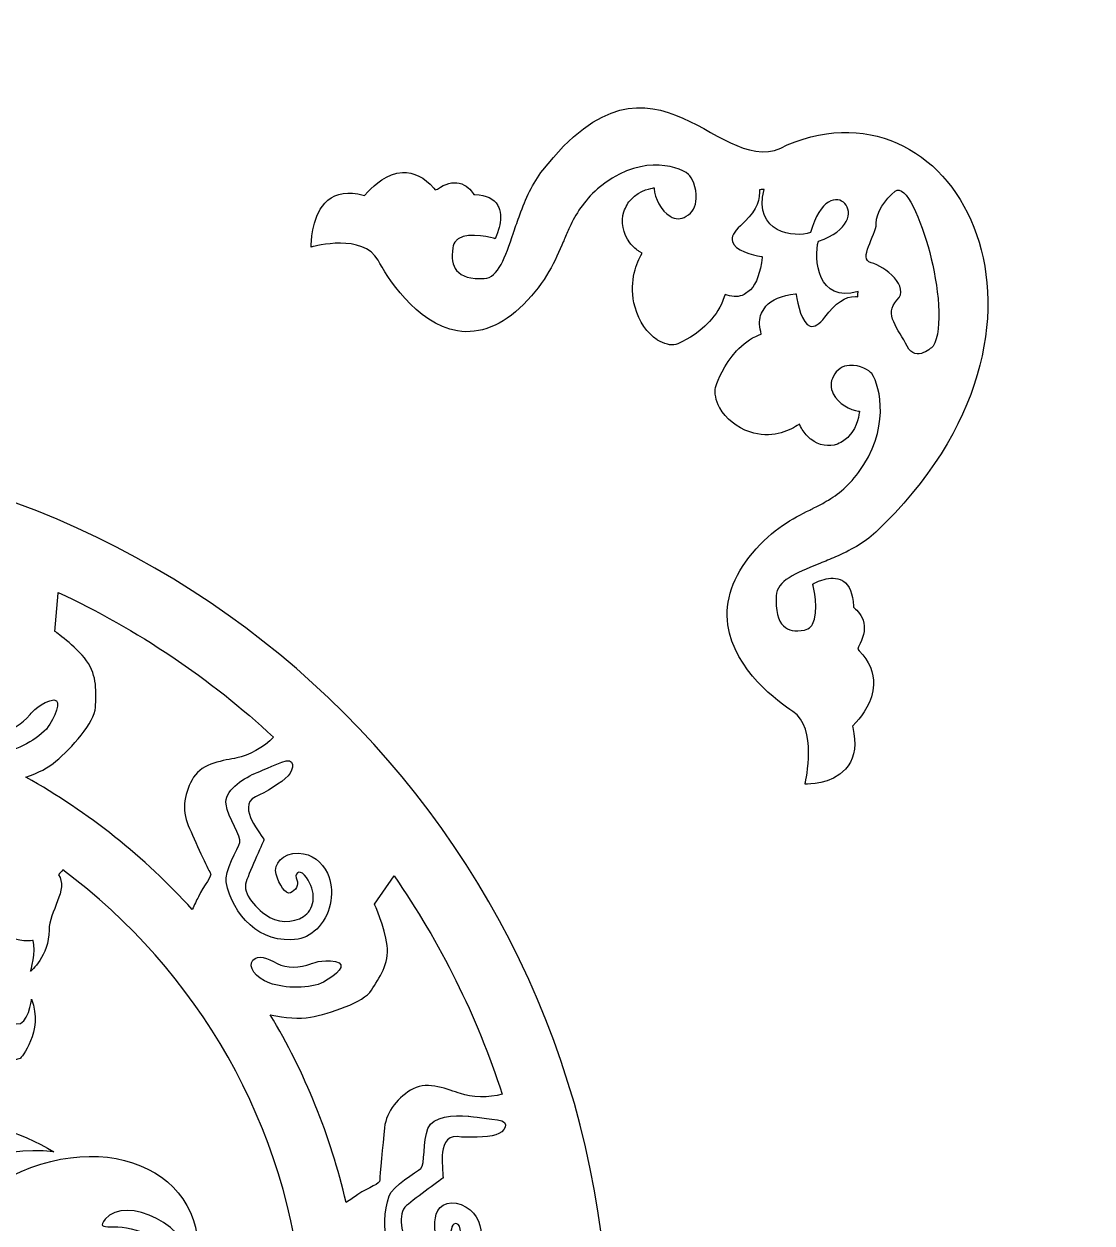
# Model space of a CAD drawing. Header units: centimetres. Extents: x -6.3 to 6.1, y -11.4 to 13.5.
# Drawn here: x 1.38 to 6.07, y 8.19 to 13.46 of the extents above; entities that cross this region are included whole.
import ezdxf

# ---------------------------------------------------------------- set-up
doc = ezdxf.new("R2010")
doc.units = ezdxf.units.CM
doc.header["$MEASUREMENT"] = 0
doc.layers.add('layer 1', color=7, linetype='Continuous')

msp = doc.modelspace()

# ---------------------------------------------------------------- linework, layer by layer
at = {"layer": 'layer 1', "color": 30}
for points, knots in [([(2.63835, 12.47884), (2.63997, 12.47931), (2.64269, 12.48003), (2.64269, 12.48003), (2.64269, 12.48003), (2.65182, 12.48253), (2.86702, 12.53951), (2.93172, 12.42065), (2.93172, 12.42065), (2.96736, 12.3554), (3.09775, 12.14016), (3.28147, 12.11024), (3.28147, 12.11024), (3.37941, 12.09441), (3.4768, 12.13351), (3.57081, 12.22678), (3.57081, 12.22678), (3.67146, 12.32656), (3.71079, 12.4197), (3.74553, 12.50194), (3.74553, 12.50194), (3.74691, 12.50521), (3.74831, 12.50845), (3.74969, 12.5117), (3.74969, 12.5117), (3.75732, 12.52973), (3.76498, 12.54755), (3.77323, 12.56517), (3.77323, 12.56517), (3.80054, 12.62343), (3.83447, 12.67952), (3.89663, 12.73427), (3.89663, 12.73427), (4.06804, 12.88478), (4.243, 12.84094), (4.29646, 12.79776), (4.29646, 12.79776), (4.30922, 12.78751), (4.33277, 12.74064), (4.32988, 12.69161), (4.32988, 12.69161), (4.328, 12.65716), (4.31284, 12.63035), (4.28602, 12.61392), (4.28602, 12.61392), (4.26281, 12.59979), (4.23817, 12.59979), (4.21466, 12.61386), (4.21466, 12.61386), (4.17533, 12.63751), (4.147, 12.69549), (4.14525, 12.73485), (4.14525, 12.73485), (4.14525, 12.73485), (4.14519, 12.73736), (4.14506, 12.73886), (4.14506, 12.73886), (4.14367, 12.73878), (4.14138, 12.7384), (4.14138, 12.7384), (4.14138, 12.7384), (4.13823, 12.73815), (4.08326, 12.73176), (4.04351, 12.68852), (4.04351, 12.68852), (4.0307, 12.67465), (4.01946, 12.65691), (4.01208, 12.6343), (4.01208, 12.6343), (3.99773, 12.59021), (4.00763, 12.53795), (4.03792, 12.49762), (4.03792, 12.49762), (4.03821, 12.49723), (4.03849, 12.49684), (4.03879, 12.49646), (4.03879, 12.49646), (4.04905, 12.48309), (4.0614, 12.47148), (4.07549, 12.46198), (4.07549, 12.46198), (4.07773, 12.46045), (4.08001, 12.45903), (4.08235, 12.45761), (4.08235, 12.45761), (4.08235, 12.45761), (4.09208, 12.4517), (4.09208, 12.4517), (4.09208, 12.4517), (4.09208, 12.4517), (4.08652, 12.44118), (4.08652, 12.44118), (4.08652, 12.44118), (4.06465, 12.39991), (4.03226, 12.31577), (4.06091, 12.21479), (4.06091, 12.21479), (4.07884, 12.15127), (4.1141, 12.09975), (4.15859, 12.07115), (4.15859, 12.07115), (4.15904, 12.07085), (4.15951, 12.07055), (4.15998, 12.07025), (4.15998, 12.07025), (4.16358, 12.06798), (4.16725, 12.06588), (4.17098, 12.06391), (4.17098, 12.06391), (4.19956, 12.0489), (4.2285, 12.04485), (4.24838, 12.0532), (4.24838, 12.0532), (4.26626, 12.06082), (4.3332, 12.09171), (4.3883, 12.15159), (4.3883, 12.15159), (4.41488, 12.1805), (4.43869, 12.21619), (4.45276, 12.25931), (4.45276, 12.25931), (4.45276, 12.25931), (4.45621, 12.26977), (4.45621, 12.26977), (4.45621, 12.26977), (4.45621, 12.26977), (4.466, 12.26675), (4.466, 12.26675), (4.466, 12.26675), (4.49331, 12.25854), (4.51826, 12.25958), (4.54007, 12.26991), (4.54007, 12.26991), (4.54007, 12.26991), (4.56876, 12.29145), (4.56876, 12.29145), (4.56876, 12.29145), (4.59451, 12.3194), (4.61141, 12.36691), (4.61903, 12.43251), (4.61903, 12.43251), (4.61903, 12.43251), (4.61933, 12.43501), (4.61951, 12.43635), (4.61951, 12.43635), (4.61812, 12.43653), (4.61595, 12.43678), (4.61595, 12.43678), (4.61595, 12.43678), (4.57643, 12.44269), (4.49874, 12.464), (4.48841, 12.50363), (4.48841, 12.50363), (4.48316, 12.52347), (4.49524, 12.54667), (4.52411, 12.57271), (4.52411, 12.57271), (4.58308, 12.62529), (4.60888, 12.67063), (4.60773, 12.71974), (4.60773, 12.71974), (4.60766, 12.72348), (4.60739, 12.72722), (4.60699, 12.73101), (4.60699, 12.73101), (4.60978, 12.73099), (4.6123, 12.73101), (4.61462, 12.7311), (4.61462, 12.7311), (4.61478, 12.73111), (4.61494, 12.7311), (4.61511, 12.73111), (4.61511, 12.73111), (4.61527, 12.73113), (4.61546, 12.73114), (4.61561, 12.73115), (4.61561, 12.73115), (4.61577, 12.73116), (4.6159, 12.73114), (4.61607, 12.73115), (4.61607, 12.73115), (4.61609, 12.73115), (4.61612, 12.73116), (4.61615, 12.73116), (4.61615, 12.73116), (4.61628, 12.73116), (4.6164, 12.73118), (4.61653, 12.73119), (4.61653, 12.73119), (4.61656, 12.73119), (4.61659, 12.73119), (4.61661, 12.73119), (4.61661, 12.73119), (4.61735, 12.73123), (4.61806, 12.73125), (4.61874, 12.7313), (4.61874, 12.7313), (4.61888, 12.73132), (4.61903, 12.73133), (4.61917, 12.73134), (4.61917, 12.73134), (4.62, 12.73141), (4.62078, 12.73146), (4.6215, 12.73152), (4.6215, 12.73152), (4.62162, 12.73153), (4.62174, 12.73156), (4.62185, 12.73156), (4.62185, 12.73156), (4.62188, 12.73156), (4.6219, 12.73156), (4.62192, 12.73156), (4.62192, 12.73156), (4.62202, 12.73157), (4.62212, 12.73158), (4.62222, 12.7316), (4.62222, 12.7316), (4.62225, 12.7316), (4.62229, 12.73158), (4.62231, 12.7316), (4.62231, 12.7316), (4.62261, 12.73162), (4.62289, 12.73163), (4.62316, 12.73167), (4.62316, 12.73167), (4.62326, 12.73167), (4.62336, 12.7317), (4.62345, 12.73171), (4.62345, 12.73171), (4.62347, 12.73171), (4.62347, 12.73171), (4.62348, 12.73171), (4.62348, 12.73171), (4.62378, 12.73175), (4.62407, 12.73176), (4.62434, 12.7318), (4.62434, 12.7318), (4.62444, 12.73181), (4.62454, 12.73184), (4.62462, 12.73184), (4.62462, 12.73184), (4.62463, 12.73184), (4.62465, 12.73184), (4.62466, 12.73184), (4.62466, 12.73184), (4.62552, 12.73194), (4.62621, 12.73203), (4.62674, 12.7321), (4.62674, 12.7321), (4.62674, 12.7321), (4.62675, 12.7321), (4.62675, 12.7321), (4.62675, 12.7321), (4.62728, 12.73218), (4.62763, 12.73224), (4.62779, 12.73227), (4.62779, 12.73227), (4.6278, 12.73227), (4.6278, 12.73227), (4.62782, 12.73227), (4.62782, 12.73227), (4.62787, 12.73228), (4.62791, 12.7323), (4.62791, 12.7323), (4.62791, 12.7323), (4.57849, 12.53997), (4.76216, 12.51795), (4.83205, 12.54273), (4.83205, 12.54273), (4.9128, 12.84317), (5.14209, 12.59448), (4.86668, 12.50521), (4.86668, 12.50521), (4.8439, 12.42902), (4.86414, 12.22922), (5.04091, 12.28298), (5.04091, 12.28298), (5.04091, 12.28298), (5.0409, 12.28294), (5.04089, 12.28288), (5.04089, 12.28288), (5.04089, 12.28287), (5.04089, 12.28287), (5.04089, 12.28285), (5.04089, 12.28285), (5.04087, 12.28268), (5.0408, 12.28228), (5.04074, 12.28172), (5.04074, 12.28172), (5.04074, 12.28172), (5.04074, 12.28171), (5.04074, 12.28171), (5.04074, 12.28171), (5.04067, 12.28114), (5.04059, 12.28039), (5.04049, 12.27945), (5.04049, 12.27945), (5.04049, 12.27945), (5.04049, 12.27943), (5.04049, 12.27943), (5.04049, 12.27943), (5.04048, 12.27934), (5.04046, 12.27923), (5.04046, 12.27913), (5.04046, 12.27913), (5.04042, 12.27884), (5.04041, 12.27852), (5.04038, 12.27819), (5.04038, 12.27819), (5.04038, 12.27817), (5.04038, 12.27815), (5.04038, 12.27814), (5.04038, 12.27814), (5.04036, 12.27805), (5.04035, 12.27793), (5.04034, 12.27784), (5.04034, 12.27784), (5.04032, 12.27753), (5.04029, 12.27723), (5.04027, 12.27689), (5.04027, 12.27689), (5.04027, 12.27686), (5.04028, 12.27684), (5.04027, 12.27681), (5.04027, 12.27681), (5.04027, 12.2767), (5.04025, 12.27658), (5.04024, 12.27647), (5.04024, 12.27647), (5.04024, 12.27646), (5.04024, 12.27643), (5.04024, 12.27642), (5.04024, 12.27642), (5.04022, 12.27629), (5.0402, 12.27616), (5.0402, 12.27604), (5.0402, 12.27604), (5.04008, 12.2745), (5.03999, 12.27269), (5.0399, 12.27069), (5.0399, 12.27069), (5.0399, 12.27068), (5.0399, 12.27068), (5.0399, 12.27067), (5.0399, 12.27067), (5.03988, 12.2705), (5.03988, 12.27034), (5.03987, 12.27019), (5.03987, 12.27019), (5.03987, 12.27017), (5.03986, 12.27017), (5.03986, 12.27016), (5.03986, 12.27016), (5.03985, 12.27), (5.03987, 12.26983), (5.03986, 12.26966), (5.03986, 12.26966), (5.03986, 12.26961), (5.03985, 12.26955), (5.03985, 12.2695), (5.03985, 12.2695), (5.03976, 12.26678), (5.03969, 12.26371), (5.03973, 12.26033), (5.03973, 12.26033), (5.03621, 12.26077), (5.03273, 12.26107), (5.02926, 12.26116), (5.02926, 12.26116), (4.98419, 12.26234), (4.94244, 12.23427), (4.89405, 12.17019), (4.89405, 12.17019), (4.87023, 12.13877), (4.84885, 12.12558), (4.83061, 12.13128), (4.83061, 12.13128), (4.79424, 12.14259), (4.77454, 12.22704), (4.76922, 12.2701), (4.76922, 12.2701), (4.76922, 12.2701), (4.76898, 12.27253), (4.7688, 12.27391), (4.7688, 12.27391), (4.76747, 12.27377), (4.76523, 12.27338), (4.76523, 12.27338), (4.76523, 12.27338), (4.70488, 12.2651), (4.6612, 12.24677), (4.63559, 12.21876), (4.63559, 12.21876), (4.63559, 12.21876), (4.61576, 12.18754), (4.61576, 12.18754), (4.61576, 12.18754), (4.60628, 12.16388), (4.60537, 12.13674), (4.61293, 12.10709), (4.61293, 12.10709), (4.61293, 12.10709), (4.61559, 12.09625), (4.61559, 12.09625), (4.61559, 12.09625), (4.61559, 12.09625), (4.6061, 12.09254), (4.6061, 12.09254), (4.6061, 12.09254), (4.5664, 12.07719), (4.53367, 12.05129), (4.50708, 12.02237), (4.50708, 12.02237), (4.45198, 11.96249), (4.42358, 11.88962), (4.41664, 11.87021), (4.41664, 11.87021), (4.40891, 11.84865), (4.41259, 11.81711), (4.42642, 11.78601), (4.42642, 11.78601), (4.42826, 11.7819), (4.43021, 11.77786), (4.43234, 11.77389), (4.43234, 11.77389), (4.43234, 11.77389), (4.43023, 11.7726), (4.43023, 11.7726), (4.43023, 11.7726), (4.4303, 11.77259), (4.43036, 11.7726), (4.43041, 11.7726), (4.43041, 11.7726), (4.43047, 11.7726), (4.43053, 11.77259), (4.43058, 11.7726), (4.43058, 11.7726), (4.43064, 11.7726), (4.4307, 11.7726), (4.43076, 11.7726), (4.43076, 11.7726), (4.43082, 11.7726), (4.43088, 11.77259), (4.43093, 11.77259), (4.43093, 11.77259), (4.43099, 11.77259), (4.43105, 11.77259), (4.43111, 11.77259), (4.43111, 11.77259), (4.43117, 11.77259), (4.43123, 11.77259), (4.43129, 11.77259), (4.43129, 11.77259), (4.43139, 11.77259), (4.4315, 11.77256), (4.4316, 11.77256), (4.4316, 11.77256), (4.43161, 11.77256), (4.43162, 11.77256), (4.43164, 11.77256), (4.43164, 11.77256), (4.43169, 11.77256), (4.43175, 11.77256), (4.43181, 11.77256), (4.43181, 11.77256), (4.43187, 11.77256), (4.43193, 11.77256), (4.43199, 11.77256), (4.43199, 11.77256), (4.43205, 11.77256), (4.4321, 11.77256), (4.43216, 11.77256), (4.43216, 11.77256), (4.43222, 11.77256), (4.43228, 11.77256), (4.43234, 11.77256), (4.43234, 11.77256), (4.43257, 11.77255), (4.43284, 11.77254), (4.43307, 11.77254), (4.43307, 11.77254), (4.45936, 11.72414), (4.50667, 11.68577), (4.56514, 11.66626), (4.56514, 11.66626), (4.65787, 11.6351), (4.73533, 11.67032), (4.77327, 11.69406), (4.77327, 11.69406), (4.77327, 11.69406), (4.78288, 11.70024), (4.78288, 11.70024), (4.78288, 11.70024), (4.78288, 11.70024), (4.78831, 11.68952), (4.78831, 11.68952), (4.78831, 11.68952), (4.79279, 11.68069), (4.79789, 11.67245), (4.80355, 11.66483), (4.80355, 11.66483), (4.80973, 11.65649), (4.81658, 11.64888), (4.82402, 11.64213), (4.82402, 11.64213), (4.82707, 11.63937), (4.83018, 11.6368), (4.83337, 11.63435), (4.83337, 11.63435), (4.86913, 11.60687), (4.91316, 11.59867), (4.95077, 11.61314), (4.95077, 11.61314), (4.97143, 11.62117), (4.98781, 11.63346), (5.00056, 11.64733), (5.00056, 11.64733), (5.04032, 11.69058), (5.04623, 11.75045), (5.04641, 11.75374), (5.04641, 11.75374), (5.04641, 11.75374), (5.04677, 11.75637), (5.04684, 11.75781), (5.04684, 11.75781), (5.04551, 11.75787), (5.04309, 11.75801), (5.04309, 11.75801), (5.04309, 11.75801), (5.00702, 11.75998), (4.95367, 11.79077), (4.93193, 11.83354), (4.93193, 11.83354), (4.91894, 11.85917), (4.919, 11.88598), (4.93204, 11.91109), (4.93204, 11.91109), (4.94709, 11.94028), (4.9718, 11.95677), (5.00345, 11.95887), (5.00345, 11.95887), (5.04852, 11.96196), (5.09161, 11.93653), (5.10103, 11.92246), (5.10103, 11.92246), (5.1406, 11.86429), (5.18102, 11.67394), (5.04255, 11.48761), (5.04255, 11.48761), (4.99367, 11.42175), (4.9435, 11.38503), (4.89145, 11.35572), (4.89145, 11.35572), (4.87579, 11.3469), (4.85998, 11.3387), (4.84394, 11.33064), (4.84394, 11.33064), (4.83898, 11.32815), (4.83402, 11.32563), (4.82903, 11.32314), (4.82903, 11.32314), (4.75352, 11.28536), (4.66779, 11.24257), (4.5762, 11.13301), (4.5762, 11.13301), (4.49047, 11.03074), (4.45446, 10.92485), (4.46908, 10.81837), (4.46908, 10.81837), (4.49651, 10.61849), (4.69437, 10.47659), (4.75436, 10.4378), (4.75436, 10.4378), (4.86353, 10.36735), (4.81116, 10.13329), (4.80898, 10.12337), (4.80898, 10.12337), (4.80898, 10.12337), (4.80819, 10.12041), (4.80777, 10.11856), (4.80777, 10.11856), (4.80946, 10.11856), (4.8123, 10.1185), (4.8123, 10.1185), (4.8123, 10.1185), (4.81683, 10.11844), (4.92383, 10.11673), (4.98528, 10.18357), (4.98528, 10.18357), (4.98528, 10.18357), (4.99718, 10.19816), (4.99718, 10.19816), (4.99718, 10.19816), (5.02666, 10.23978), (5.03348, 10.29649), (5.01717, 10.36689), (5.01717, 10.36689), (5.01717, 10.36689), (5.0156, 10.37366), (5.0156, 10.37366), (5.0156, 10.37366), (5.0156, 10.37366), (5.03264, 10.39114), (5.03264, 10.39114), (5.03264, 10.39114), (5.05976, 10.42065), (5.1058, 10.48112), (5.10883, 10.55474), (5.10883, 10.55474), (5.11112, 10.60837), (5.08991, 10.65884), (5.04587, 10.70486), (5.04587, 10.70486), (5.04587, 10.70486), (5.03946, 10.7115), (5.03946, 10.7115), (5.03946, 10.7115), (5.03946, 10.7115), (5.04225, 10.72175), (5.04225, 10.72175), (5.04225, 10.72175), (5.06399, 10.75981), (5.07191, 10.79477), (5.06586, 10.82567), (5.06586, 10.82567), (5.05905, 10.86122), (5.03717, 10.88252), (5.02472, 10.89205), (5.02472, 10.89205), (5.02472, 10.89205), (5.02031, 10.89547), (5.02031, 10.89547), (5.02031, 10.89547), (5.02031, 10.89547), (5.02007, 10.90124), (5.02007, 10.90124), (5.02007, 10.90124), (5.01796, 10.95606), (5.00321, 10.99266), (4.97633, 11.0103), (4.97633, 11.0103), (4.97171, 11.0133), (4.96688, 11.01574), (4.96194, 11.01762), (4.96194, 11.01762), (4.93542, 11.02771), (4.90525, 11.02272), (4.88205, 11.01541), (4.88205, 11.01541), (4.86081, 11.00872), (4.84545, 11.00005), (4.84402, 10.99919), (4.84402, 10.99919), (4.84402, 10.99919), (4.84244, 10.99839), (4.84148, 10.99787), (4.84148, 10.99787), (4.84172, 10.99674), (4.84227, 10.99484), (4.84227, 10.99484), (4.84227, 10.99484), (4.84263, 10.9936), (4.87229, 10.87528), (4.8407, 10.82106), (4.8407, 10.82106), (4.8384, 10.81725), (4.83592, 10.81376), (4.83308, 10.81075), (4.83308, 10.81075), (4.82571, 10.80266), (4.81641, 10.7976), (4.80529, 10.7955), (4.80529, 10.7955), (4.76397, 10.7878), (4.73388, 10.79373), (4.71322, 10.81364), (4.71322, 10.81364), (4.68875, 10.83723), (4.67782, 10.88167), (4.68065, 10.94589), (4.68065, 10.94589), (4.68368, 11.01233), (4.76765, 11.04611), (4.86481, 11.08509), (4.86481, 11.08509), (4.8676, 11.0862), (4.8704, 11.08736), (4.87321, 11.08851), (4.87321, 11.08851), (4.89544, 11.09745), (4.9183, 11.10676), (4.94126, 11.11685), (4.94126, 11.11685), (5.00355, 11.14422), (5.06645, 11.17743), (5.1185, 11.22549), (5.1185, 11.22549), (6.06843, 12.12759), (5.47977, 13.24558), (4.72899, 12.92744), (4.72899, 12.92744), (4.43554, 12.74775), (4.15739, 13.45918), (3.65575, 12.81675), (3.65575, 12.81675), (3.61086, 12.75934), (3.58011, 12.68969), (3.55477, 12.62093), (3.55477, 12.62093), (3.54538, 12.59544), (3.53672, 12.57005), (3.52837, 12.54546), (3.52837, 12.54546), (3.52784, 12.54391), (3.52729, 12.54239), (3.52677, 12.54084), (3.52677, 12.54084), (3.49082, 12.43508), (3.45988, 12.34378), (3.39868, 12.34048), (3.39868, 12.34048), (3.33972, 12.33747), (3.29887, 12.34936), (3.27712, 12.37598), (3.27712, 12.37598), (3.25887, 12.39839), (3.25344, 12.4312), (3.26045, 12.47608), (3.26045, 12.47608), (3.26244, 12.48818), (3.26715, 12.49824), (3.27453, 12.50639), (3.27453, 12.50639), (3.27737, 12.50941), (3.28045, 12.51204), (3.28407, 12.51461), (3.28407, 12.51461), (3.33385, 12.54891), (3.44266, 12.51664), (3.44375, 12.51631), (3.44375, 12.51631), (3.44375, 12.51631), (3.44544, 12.51579), (3.44647, 12.51544), (3.44647, 12.51544), (3.44695, 12.51652), (3.44779, 12.51822), (3.44779, 12.51822), (3.44779, 12.51822), (3.44849, 12.51968), (3.45561, 12.53462), (3.46158, 12.55567), (3.46158, 12.55567), (3.46863, 12.58057), (3.47406, 12.61403), (3.46545, 12.64372), (3.46545, 12.64372), (3.46361, 12.65004), (3.46112, 12.65624), (3.4579, 12.6621), (3.4579, 12.6621), (3.44176, 12.69135), (3.40804, 12.70744), (3.35772, 12.70974), (3.35772, 12.70974), (3.35772, 12.70974), (3.3524, 12.71001), (3.3524, 12.71001), (3.3524, 12.71001), (3.3524, 12.71001), (3.34926, 12.71481), (3.34926, 12.71481), (3.34926, 12.71481), (3.34044, 12.72829), (3.32093, 12.7521), (3.28818, 12.75963), (3.28818, 12.75963), (3.25979, 12.76614), (3.22765, 12.75747), (3.19278, 12.73381), (3.19278, 12.73381), (3.19278, 12.73381), (3.18336, 12.73085), (3.18336, 12.73085), (3.18336, 12.73085), (3.18336, 12.73085), (3.17726, 12.73788), (3.17726, 12.73788), (3.17726, 12.73788), (3.13497, 12.78573), (3.08857, 12.80874), (3.03927, 12.80623), (3.03927, 12.80623), (2.9716, 12.80295), (2.91596, 12.75293), (2.88883, 12.72342), (2.88883, 12.72342), (2.88883, 12.72342), (2.87282, 12.70495), (2.87282, 12.70495), (2.87282, 12.70495), (2.87282, 12.70495), (2.86654, 12.70667), (2.86654, 12.70667), (2.86654, 12.70667), (2.80183, 12.72435), (2.74963, 12.71692), (2.71151, 12.68479), (2.71151, 12.68479), (2.71151, 12.68479), (2.69798, 12.67192), (2.69798, 12.67192), (2.69798, 12.67192), (2.6366, 12.60504), (2.6381, 12.48857), (2.63828, 12.48365), (2.63828, 12.48365), (2.63828, 12.48365), (2.63828, 12.48062), (2.63835, 12.47884)], [0, 0, 0, 0, 0.0048544, 0.0048544, 0.0048544, 0.0048544, 0.0097087, 0.0097087, 0.0097087, 0.0097087, 0.0145631, 0.0145631, 0.0145631, 0.0145631, 0.0194175, 0.0194175, 0.0194175, 0.0194175, 0.0242718, 0.0242718, 0.0242718, 0.0242718, 0.0291262, 0.0291262, 0.0291262, 0.0291262, 0.0339806, 0.0339806, 0.0339806, 0.0339806, 0.038835, 0.038835, 0.038835, 0.038835, 0.0436893, 0.0436893, 0.0436893, 0.0436893, 0.0485437, 0.0485437, 0.0485437, 0.0485437, 0.0533981, 0.0533981, 0.0533981, 0.0533981, 0.0582524, 0.0582524, 0.0582524, 0.0582524, 0.0631068, 0.0631068, 0.0631068, 0.0631068, 0.0679612, 0.0679612, 0.0679612, 0.0679612, 0.0728155, 0.0728155, 0.0728155, 0.0728155, 0.0776699, 0.0776699, 0.0776699, 0.0776699, 0.0825243, 0.0825243, 0.0825243, 0.0825243, 0.0873786, 0.0873786, 0.0873786, 0.0873786, 0.092233, 0.092233, 0.092233, 0.092233, 0.0970874, 0.0970874, 0.0970874, 0.0970874, 0.1019417, 0.1019417, 0.1019417, 0.1019417, 0.1067961, 0.1067961, 0.1067961, 0.1067961, 0.1116505, 0.1116505, 0.1116505, 0.1116505, 0.1165049, 0.1165049, 0.1165049, 0.1165049, 0.1213592, 0.1213592, 0.1213592, 0.1213592, 0.1262136, 0.1262136, 0.1262136, 0.1262136, 0.131068, 0.131068, 0.131068, 0.131068, 0.1359223, 0.1359223, 0.1359223, 0.1359223, 0.1407767, 0.1407767, 0.1407767, 0.1407767, 0.1456311, 0.1456311, 0.1456311, 0.1456311, 0.1504854, 0.1504854, 0.1504854, 0.1504854, 0.1553398, 0.1553398, 0.1553398, 0.1553398, 0.1601942, 0.1601942, 0.1601942, 0.1601942, 0.1650485, 0.1650485, 0.1650485, 0.1650485, 0.1699029, 0.1699029, 0.1699029, 0.1699029, 0.1747573, 0.1747573, 0.1747573, 0.1747573, 0.1796117, 0.1796117, 0.1796117, 0.1796117, 0.184466, 0.184466, 0.184466, 0.184466, 0.1893204, 0.1893204, 0.1893204, 0.1893204, 0.1941748, 0.1941748, 0.1941748, 0.1941748, 0.1990291, 0.1990291, 0.1990291, 0.1990291, 0.2038835, 0.2038835, 0.2038835, 0.2038835, 0.2087379, 0.2087379, 0.2087379, 0.2087379, 0.2135922, 0.2135922, 0.2135922, 0.2135922, 0.2184466, 0.2184466, 0.2184466, 0.2184466, 0.223301, 0.223301, 0.223301, 0.223301, 0.2281553, 0.2281553, 0.2281553, 0.2281553, 0.2330097, 0.2330097, 0.2330097, 0.2330097, 0.2378641, 0.2378641, 0.2378641, 0.2378641, 0.2427184, 0.2427184, 0.2427184, 0.2427184, 0.2475728, 0.2475728, 0.2475728, 0.2475728, 0.2524272, 0.2524272, 0.2524272, 0.2524272, 0.2572816, 0.2572816, 0.2572816, 0.2572816, 0.2621359, 0.2621359, 0.2621359, 0.2621359, 0.2669903, 0.2669903, 0.2669903, 0.2669903, 0.2718447, 0.2718447, 0.2718447, 0.2718447, 0.276699, 0.276699, 0.276699, 0.276699, 0.2815534, 0.2815534, 0.2815534, 0.2815534, 0.2864078, 0.2864078, 0.2864078, 0.2864078, 0.2912621, 0.2912621, 0.2912621, 0.2912621, 0.2961165, 0.2961165, 0.2961165, 0.2961165, 0.3009709, 0.3009709, 0.3009709, 0.3009709, 0.3058252, 0.3058252, 0.3058252, 0.3058252, 0.3106796, 0.3106796, 0.3106796, 0.3106796, 0.315534, 0.315534, 0.315534, 0.315534, 0.3203883, 0.3203883, 0.3203883, 0.3203883, 0.3252427, 0.3252427, 0.3252427, 0.3252427, 0.3300971, 0.3300971, 0.3300971, 0.3300971, 0.3349515, 0.3349515, 0.3349515, 0.3349515, 0.3398058, 0.3398058, 0.3398058, 0.3398058, 0.3446602, 0.3446602, 0.3446602, 0.3446602, 0.3495146, 0.3495146, 0.3495146, 0.3495146, 0.3543689, 0.3543689, 0.3543689, 0.3543689, 0.3592233, 0.3592233, 0.3592233, 0.3592233, 0.3640777, 0.3640777, 0.3640777, 0.3640777, 0.368932, 0.368932, 0.368932, 0.368932, 0.3737864, 0.3737864, 0.3737864, 0.3737864, 0.3786408, 0.3786408, 0.3786408, 0.3786408, 0.3834951, 0.3834951, 0.3834951, 0.3834951, 0.3883495, 0.3883495, 0.3883495, 0.3883495, 0.3932039, 0.3932039, 0.3932039, 0.3932039, 0.3980583, 0.3980583, 0.3980583, 0.3980583, 0.4029126, 0.4029126, 0.4029126, 0.4029126, 0.407767, 0.407767, 0.407767, 0.407767, 0.4126214, 0.4126214, 0.4126214, 0.4126214, 0.4174757, 0.4174757, 0.4174757, 0.4174757, 0.4223301, 0.4223301, 0.4223301, 0.4223301, 0.4271845, 0.4271845, 0.4271845, 0.4271845, 0.4320388, 0.4320388, 0.4320388, 0.4320388, 0.4368932, 0.4368932, 0.4368932, 0.4368932, 0.4417476, 0.4417476, 0.4417476, 0.4417476, 0.4466019, 0.4466019, 0.4466019, 0.4466019, 0.4514563, 0.4514563, 0.4514563, 0.4514563, 0.4563107, 0.4563107, 0.4563107, 0.4563107, 0.461165, 0.461165, 0.461165, 0.461165, 0.4660194, 0.4660194, 0.4660194, 0.4660194, 0.4708738, 0.4708738, 0.4708738, 0.4708738, 0.4757282, 0.4757282, 0.4757282, 0.4757282, 0.4805825, 0.4805825, 0.4805825, 0.4805825, 0.4854369, 0.4854369, 0.4854369, 0.4854369, 0.4902913, 0.4902913, 0.4902913, 0.4902913, 0.4951456, 0.4951456, 0.4951456, 0.4951456, 0.5, 0.5, 0.5, 0.5, 0.5048544, 0.5048544, 0.5048544, 0.5048544, 0.5097087, 0.5097087, 0.5097087, 0.5097087, 0.5145631, 0.5145631, 0.5145631, 0.5145631, 0.5194175, 0.5194175, 0.5194175, 0.5194175, 0.5242718, 0.5242718, 0.5242718, 0.5242718, 0.5291262, 0.5291262, 0.5291262, 0.5291262, 0.5339806, 0.5339806, 0.5339806, 0.5339806, 0.538835, 0.538835, 0.538835, 0.538835, 0.5436893, 0.5436893, 0.5436893, 0.5436893, 0.5485437, 0.5485437, 0.5485437, 0.5485437, 0.5533981, 0.5533981, 0.5533981, 0.5533981, 0.5582524, 0.5582524, 0.5582524, 0.5582524, 0.5631068, 0.5631068, 0.5631068, 0.5631068, 0.5679612, 0.5679612, 0.5679612, 0.5679612, 0.5728155, 0.5728155, 0.5728155, 0.5728155, 0.5776699, 0.5776699, 0.5776699, 0.5776699, 0.5825243, 0.5825243, 0.5825243, 0.5825243, 0.5873786, 0.5873786, 0.5873786, 0.5873786, 0.592233, 0.592233, 0.592233, 0.592233, 0.5970874, 0.5970874, 0.5970874, 0.5970874, 0.6019417, 0.6019417, 0.6019417, 0.6019417, 0.6067961, 0.6067961, 0.6067961, 0.6067961, 0.6116505, 0.6116505, 0.6116505, 0.6116505, 0.6165049, 0.6165049, 0.6165049, 0.6165049, 0.6213592, 0.6213592, 0.6213592, 0.6213592, 0.6262136, 0.6262136, 0.6262136, 0.6262136, 0.631068, 0.631068, 0.631068, 0.631068, 0.6359223, 0.6359223, 0.6359223, 0.6359223, 0.6407767, 0.6407767, 0.6407767, 0.6407767, 0.6456311, 0.6456311, 0.6456311, 0.6456311, 0.6504854, 0.6504854, 0.6504854, 0.6504854, 0.6553398, 0.6553398, 0.6553398, 0.6553398, 0.6601942, 0.6601942, 0.6601942, 0.6601942, 0.6650485, 0.6650485, 0.6650485, 0.6650485, 0.6699029, 0.6699029, 0.6699029, 0.6699029, 0.6747573, 0.6747573, 0.6747573, 0.6747573, 0.6796117, 0.6796117, 0.6796117, 0.6796117, 0.684466, 0.684466, 0.684466, 0.684466, 0.6893204, 0.6893204, 0.6893204, 0.6893204, 0.6941748, 0.6941748, 0.6941748, 0.6941748, 0.6990291, 0.6990291, 0.6990291, 0.6990291, 0.7038835, 0.7038835, 0.7038835, 0.7038835, 0.7087379, 0.7087379, 0.7087379, 0.7087379, 0.7135922, 0.7135922, 0.7135922, 0.7135922, 0.7184466, 0.7184466, 0.7184466, 0.7184466, 0.723301, 0.723301, 0.723301, 0.723301, 0.7281553, 0.7281553, 0.7281553, 0.7281553, 0.7330097, 0.7330097, 0.7330097, 0.7330097, 0.7378641, 0.7378641, 0.7378641, 0.7378641, 0.7427184, 0.7427184, 0.7427184, 0.7427184, 0.7475728, 0.7475728, 0.7475728, 0.7475728, 0.7524272, 0.7524272, 0.7524272, 0.7524272, 0.7572816, 0.7572816, 0.7572816, 0.7572816, 0.7621359, 0.7621359, 0.7621359, 0.7621359, 0.7669903, 0.7669903, 0.7669903, 0.7669903, 0.7718447, 0.7718447, 0.7718447, 0.7718447, 0.776699, 0.776699, 0.776699, 0.776699, 0.7815534, 0.7815534, 0.7815534, 0.7815534, 0.7864078, 0.7864078, 0.7864078, 0.7864078, 0.7912621, 0.7912621, 0.7912621, 0.7912621, 0.7961165, 0.7961165, 0.7961165, 0.7961165, 0.8009709, 0.8009709, 0.8009709, 0.8009709, 0.8058252, 0.8058252, 0.8058252, 0.8058252, 0.8106796, 0.8106796, 0.8106796, 0.8106796, 0.815534, 0.815534, 0.815534, 0.815534, 0.8203883, 0.8203883, 0.8203883, 0.8203883, 0.8252427, 0.8252427, 0.8252427, 0.8252427, 0.8300971, 0.8300971, 0.8300971, 0.8300971, 0.8349515, 0.8349515, 0.8349515, 0.8349515, 0.8398058, 0.8398058, 0.8398058, 0.8398058, 0.8446602, 0.8446602, 0.8446602, 0.8446602, 0.8495146, 0.8495146, 0.8495146, 0.8495146, 0.8543689, 0.8543689, 0.8543689, 0.8543689, 0.8592233, 0.8592233, 0.8592233, 0.8592233, 0.8640777, 0.8640777, 0.8640777, 0.8640777, 0.868932, 0.868932, 0.868932, 0.868932, 0.8737864, 0.8737864, 0.8737864, 0.8737864, 0.8786408, 0.8786408, 0.8786408, 0.8786408, 0.8834951, 0.8834951, 0.8834951, 0.8834951, 0.8883495, 0.8883495, 0.8883495, 0.8883495, 0.8932039, 0.8932039, 0.8932039, 0.8932039, 0.8980583, 0.8980583, 0.8980583, 0.8980583, 0.9029126, 0.9029126, 0.9029126, 0.9029126, 0.907767, 0.907767, 0.907767, 0.907767, 0.9126214, 0.9126214, 0.9126214, 0.9126214, 0.9174757, 0.9174757, 0.9174757, 0.9174757, 0.9223301, 0.9223301, 0.9223301, 0.9223301, 0.9271845, 0.9271845, 0.9271845, 0.9271845, 0.9320388, 0.9320388, 0.9320388, 0.9320388, 0.9368932, 0.9368932, 0.9368932, 0.9368932, 0.9417476, 0.9417476, 0.9417476, 0.9417476, 0.9466019, 0.9466019, 0.9466019, 0.9466019, 0.9514563, 0.9514563, 0.9514563, 0.9514563, 0.9563107, 0.9563107, 0.9563107, 0.9563107, 0.961165, 0.961165, 0.961165, 0.961165, 0.9660194, 0.9660194, 0.9660194, 0.9660194, 0.9708738, 0.9708738, 0.9708738, 0.9708738, 0.9757282, 0.9757282, 0.9757282, 0.9757282, 0.9805825, 0.9805825, 0.9805825, 0.9805825, 0.9854369, 0.9854369, 0.9854369, 0.9854369, 0.9902913, 0.9902913, 0.9902913, 0.9902913, 1, 1, 1, 1]), ([(5.37051, 12.04279), (5.41594, 12.11764), (5.39322, 12.31224), (5.35537, 12.45444), (5.35537, 12.45444), (5.31751, 12.59665), (5.24936, 12.76131), (5.20393, 12.72389), (5.20393, 12.72389), (5.1585, 12.68647), (5.12064, 12.63407), (5.12064, 12.58168), (5.12064, 12.58168), (5.12064, 12.52929), (5.03735, 12.42451), (5.09792, 12.40954), (5.09792, 12.40954), (5.1585, 12.39457), (5.27208, 12.30475), (5.2115, 12.24488), (5.2115, 12.24488), (5.15093, 12.185), (5.21907, 12.11764), (5.25693, 12.04279), (5.25693, 12.04279), (5.29479, 11.96795), (5.37051, 12.04279), (5.37051, 12.04279)], [0, 0, 0, 0, 0.125, 0.125, 0.125, 0.125, 0.25, 0.25, 0.25, 0.25, 0.375, 0.375, 0.375, 0.375, 0.5, 0.5, 0.5, 0.5, 0.625, 0.625, 0.625, 0.625, 0.75, 0.75, 0.75, 0.75, 1, 1, 1, 1]), ([(-0.01814, 11.59454), (2.16473, 11.59454), (3.94508, 9.81419), (3.94508, 7.63131), (3.94508, 7.63131), (3.94508, 5.44845), (2.16473, 3.6681), (-0.01814, 3.6681), (-0.01814, 3.6681), (-2.20101, 3.6681), (-3.98136, 5.44845), (-3.98136, 7.63131), (-3.98136, 7.63131), (-3.98136, 9.81419), (-2.20101, 11.59454), (-0.01814, 11.59454)], [0, 0, 0, 0, 0.2, 0.2, 0.2, 0.2, 0.4, 0.4, 0.4, 0.4, 0.6, 0.6, 0.6, 0.6, 1, 1, 1, 1]), ([(1.38516, 10.14874), (1.65922, 9.99516), (1.90598, 9.79827), (2.11583, 9.56725), (2.11583, 9.56725), (2.12481, 9.58782), (2.13473, 9.60708), (2.14256, 9.6237), (2.14256, 9.6237), (2.16763, 9.67688), (2.20595, 9.71395), (2.19481, 9.72884), (2.19481, 9.72884), (2.18368, 9.74372), (2.12882, 9.86841), (2.09794, 9.93698), (2.09794, 9.93698), (2.06706, 10.00555), (2.08286, 10.08663), (2.12159, 10.14883), (2.12159, 10.14883), (2.16032, 10.21103), (2.25726, 10.22271), (2.31151, 10.23367), (2.31151, 10.23367), (2.36118, 10.24371), (2.43167, 10.28031), (2.47322, 10.32463), (2.47322, 10.32463), (2.19423, 10.58288), (1.87537, 10.79861), (1.527, 10.96115), (1.527, 10.96115), (1.527, 10.96115), (1.52685, 10.95837), (1.52685, 10.95837), (1.52685, 10.95837), (1.52685, 10.95837), (1.5122, 10.78993), (1.5122, 10.78993), (1.5122, 10.78993), (1.5122, 10.78993), (1.60253, 10.72646), (1.65135, 10.66055), (1.65135, 10.66055), (1.70017, 10.59464), (1.69285, 10.51897), (1.69041, 10.45549), (1.69041, 10.45549), (1.68797, 10.39203), (1.583, 10.27485), (1.51709, 10.21871), (1.51709, 10.21871), (1.48442, 10.19088), (1.43855, 10.16786), (1.38516, 10.14874)], [0, 0, 0, 0, 0.0666667, 0.0666667, 0.0666667, 0.0666667, 0.1333333, 0.1333333, 0.1333333, 0.1333333, 0.2, 0.2, 0.2, 0.2, 0.2666667, 0.2666667, 0.2666667, 0.2666667, 0.3333333, 0.3333333, 0.3333333, 0.3333333, 0.4, 0.4, 0.4, 0.4, 0.4666667, 0.4666667, 0.4666667, 0.4666667, 0.5333333, 0.5333333, 0.5333333, 0.5333333, 0.6, 0.6, 0.6, 0.6, 0.6666667, 0.6666667, 0.6666667, 0.6666667, 0.7333333, 0.7333333, 0.7333333, 0.7333333, 0.8, 0.8, 0.8, 0.8, 0.8666667, 0.8666667, 0.8666667, 0.8666667, 1, 1, 1, 1]), ([(1.40181, 10.42293), (1.36894, 10.38314), (1.32049, 10.352), (1.27205, 10.35027), (1.27205, 10.35027), (1.2236, 10.34854), (1.18035, 10.34335), (1.17343, 10.30874), (1.17343, 10.30874), (1.16651, 10.27414), (1.22014, 10.24646), (1.28762, 10.25857), (1.28762, 10.25857), (1.3551, 10.27068), (1.45717, 10.32604), (1.49004, 10.38141), (1.49004, 10.38141), (1.52292, 10.43677), (1.54714, 10.50425), (1.49004, 10.48522), (1.49004, 10.48522), (1.43295, 10.46618), (1.40181, 10.42293), (1.40181, 10.42293)], [0, 0, 0, 0, 0.1428571, 0.1428571, 0.1428571, 0.1428571, 0.2857143, 0.2857143, 0.2857143, 0.2857143, 0.4285714, 0.4285714, 0.4285714, 0.4285714, 0.5714286, 0.5714286, 0.5714286, 0.5714286, 0.7142857, 0.7142857, 0.7142857, 0.7142857, 1, 1, 1, 1]), ([(2.39054, 10.16549), (2.3332, 10.13941), (2.25576, 10.08827), (2.26428, 10.0298), (2.26428, 10.0298), (2.2728, 9.97133), (2.33328, 9.88567), (2.3253, 9.86209), (2.3253, 9.86209), (2.31732, 9.83851), (2.25586, 9.73105), (2.26458, 9.68856), (2.26458, 9.68856), (2.29407, 9.54468), (2.40945, 9.41317), (2.5804, 9.43742), (2.5804, 9.43742), (2.61473, 9.44229), (2.64596, 9.46238), (2.67277, 9.49235), (2.67277, 9.49235), (2.72732, 9.55332), (2.7433, 9.65326), (2.7092, 9.72699), (2.7092, 9.72699), (2.68734, 9.77424), (2.64188, 9.81414), (2.58276, 9.81492), (2.58276, 9.81492), (2.51283, 9.81584), (2.47052, 9.76697), (2.48425, 9.7224), (2.48425, 9.7224), (2.49798, 9.67783), (2.52472, 9.63139), (2.54717, 9.64097), (2.54717, 9.64097), (2.56962, 9.65056), (2.58638, 9.67471), (2.57467, 9.69838), (2.57467, 9.69838), (2.56297, 9.72205), (2.58306, 9.74709), (2.60868, 9.71821), (2.60868, 9.71821), (2.65825, 9.6623), (2.65909, 9.58672), (2.61898, 9.54811), (2.61898, 9.54811), (2.58358, 9.51405), (2.51051, 9.50147), (2.45645, 9.53268), (2.45645, 9.53268), (2.39937, 9.56563), (2.33369, 9.63738), (2.35208, 9.68877), (2.35208, 9.68877), (2.37048, 9.74017), (2.43102, 9.87434), (2.43102, 9.87434), (2.43102, 9.87434), (2.43102, 9.87434), (2.39583, 9.92566), (2.37811, 9.95844), (2.37811, 9.95844), (2.36039, 9.99122), (2.34821, 10.04336), (2.39311, 10.06254), (2.39311, 10.06254), (2.43801, 10.08171), (2.50845, 10.12561), (2.53643, 10.15455), (2.53643, 10.15455), (2.56442, 10.1835), (2.56891, 10.2401), (2.50945, 10.21523), (2.50945, 10.21523), (2.45, 10.19036), (2.39054, 10.16549), (2.39054, 10.16549)], [0, 0, 0, 0, 0.047619, 0.047619, 0.047619, 0.047619, 0.0952381, 0.0952381, 0.0952381, 0.0952381, 0.1428571, 0.1428571, 0.1428571, 0.1428571, 0.1904762, 0.1904762, 0.1904762, 0.1904762, 0.2380952, 0.2380952, 0.2380952, 0.2380952, 0.2857143, 0.2857143, 0.2857143, 0.2857143, 0.3333333, 0.3333333, 0.3333333, 0.3333333, 0.3809524, 0.3809524, 0.3809524, 0.3809524, 0.4285714, 0.4285714, 0.4285714, 0.4285714, 0.4761905, 0.4761905, 0.4761905, 0.4761905, 0.5238095, 0.5238095, 0.5238095, 0.5238095, 0.5714286, 0.5714286, 0.5714286, 0.5714286, 0.6190476, 0.6190476, 0.6190476, 0.6190476, 0.6666667, 0.6666667, 0.6666667, 0.6666667, 0.7142857, 0.7142857, 0.7142857, 0.7142857, 0.7619048, 0.7619048, 0.7619048, 0.7619048, 0.8095238, 0.8095238, 0.8095238, 0.8095238, 0.8571429, 0.8571429, 0.8571429, 0.8571429, 0.9047619, 0.9047619, 0.9047619, 0.9047619, 1, 1, 1, 1]), ([(2.60245, 7.84314), (2.59657, 7.81457), (2.59747, 7.79147), (2.59747, 7.79147), (2.59747, 7.79147), (2.59747, 7.79147), (2.54568, 7.80782), (2.54821, 7.7146), (2.54821, 7.7146), (2.55188, 7.57679), (2.50766, 7.40556), (2.50766, 7.40556), (2.50766, 7.40556), (2.51929, 7.4624), (2.51407, 7.62592), (2.51493, 7.70329), (2.51493, 7.70329), (2.51616, 7.8106), (2.47259, 7.79288), (2.47259, 7.79288), (2.47259, 7.79288), (2.44601, 7.89425), (2.42628, 7.94847), (2.42628, 7.94847), (2.42628, 7.94847), (2.37946, 7.91682), (2.39923, 7.78692), (2.39923, 7.78692), (2.39923, 7.78692), (2.36369, 7.77821), (2.3724, 7.69493), (2.38565, 7.62195), (2.38565, 7.62195), (2.39891, 7.54904), (2.38781, 7.40854), (2.38781, 7.40854), (2.38781, 7.40854), (2.38781, 7.40854), (2.35527, 7.67171), (2.33761, 7.754), (2.33761, 7.754), (2.31997, 7.83639), (2.28605, 7.75829), (2.28605, 7.75829), (2.28605, 7.75829), (2.25018, 7.85696), (2.24528, 7.91119), (2.24528, 7.91119), (2.24528, 7.91119), (2.18619, 7.87505), (2.22447, 7.75538), (2.22447, 7.75538), (2.22447, 7.75538), (2.22447, 7.75538), (2.17614, 7.76247), (2.19879, 7.69207), (2.19879, 7.69207), (2.22825, 7.60065), (2.27503, 7.51051), (2.27295, 7.42719), (2.27295, 7.42719), (2.27172, 7.37535), (2.3348, 7.37049), (2.38508, 7.33611), (2.38508, 7.33611), (2.5015, 7.25644), (2.4973, 7.17282), (2.44417, 7.23049), (2.44417, 7.23049), (2.39696, 7.28181), (2.34381, 7.3024), (2.32307, 7.31507), (2.32307, 7.31507), (2.16934, 7.40922), (2.12774, 7.65772), (2.10937, 7.78464), (2.10937, 7.78464), (2.08993, 7.91878), (2.05753, 8.06633), (1.91506, 8.14016), (1.91506, 8.14016), (1.7914, 8.20419), (1.67912, 8.14195), (1.73371, 8.20722), (1.73371, 8.20722), (1.82226, 8.31302), (2.11132, 8.18422), (2.13109, 7.97918), (2.13109, 7.97918), (2.2182, 8.42611), (1.69489, 8.64323), (1.23229, 8.34566), (1.23229, 8.34566), (0.78424, 8.05734), (0.99793, 8.563), (1.50706, 8.50234), (1.50706, 8.50234), (1.21558, 8.68348), (0.72338, 8.74384), (0.37314, 8.19321), (0.37314, 8.19321), (0.17788, 7.88624), (0.14904, 8.31351), (0.46431, 8.42188), (0.46431, 8.42188), (0.46431, 8.42188), (0.04436, 8.62671), (-0.3148, 7.98703), (-0.3148, 7.98703), (-0.41889, 7.80169), (-0.68042, 8.08104), (-0.24722, 8.18301), (-0.24722, 8.18301), (-0.58962, 8.23901), (-0.71839, 8.00704), (-0.89152, 7.96836), (-0.89152, 7.96836), (-0.96878, 7.9561), (-1.17492, 8.15539), (-1.03807, 8.5393), (-1.03807, 8.5393), (-0.89487, 8.48816), (-0.61286, 8.42653), (-0.41649, 8.62982), (-0.41649, 8.62982), (-0.25455, 8.77736), (-0.08942, 8.91205), (0.00258, 8.91567), (0.00258, 8.91567), (0.1023, 8.91958), (-0.04927, 8.73493), (-0.21671, 8.73336), (-0.21671, 8.73336), (-0.21671, 8.73336), (0.12935, 8.65802), (0.28005, 8.81746), (0.28005, 8.81746), (0.42651, 8.97253), (0.6335, 9.03647), (0.70429, 9.00356), (0.70429, 9.00356), (0.77502, 8.97072), (0.96444, 8.95156), (1.06196, 8.96591), (1.06196, 8.96591), (1.15954, 8.98028), (1.20673, 8.86511), (1.36013, 8.91265), (1.36013, 8.91265), (1.36013, 8.91265), (1.46463, 9.03146), (1.40975, 9.17309), (1.40975, 9.17309), (1.40975, 9.17309), (1.3938, 9.05543), (1.34433, 9.065), (1.34433, 9.065), (1.29866, 9.06679), (1.27662, 9.08583), (1.2185, 9.1183), (1.2185, 9.1183), (1.16034, 9.15075), (1.09682, 9.14407), (1.09682, 9.14407), (1.09682, 9.14407), (1.10697, 9.20054), (1.08515, 9.27226), (1.08515, 9.27226), (1.08515, 9.27226), (1.07524, 9.2245), (1.04244, 9.15889), (1.00455, 9.16449), (1.00455, 9.16449), (0.96675, 9.17009), (0.91402, 9.24173), (0.81305, 9.25369), (0.81305, 9.25369), (0.71208, 9.26566), (0.61073, 9.26456), (0.56144, 9.30984), (0.56144, 9.30984), (0.50141, 9.36502), (0.54167, 9.41513), (0.78068, 9.44272), (0.78068, 9.44272), (0.89933, 9.45644), (1.0191, 9.50943), (1.0191, 9.50943), (1.0191, 9.50943), (1.06433, 9.46862), (1.04009, 9.36446), (1.04009, 9.36446), (1.04009, 9.36446), (1.0961, 9.40201), (1.1159, 9.51939), (1.1159, 9.51939), (1.1159, 9.51939), (1.16394, 9.43042), (1.29618, 9.45681), (1.29618, 9.45681), (1.29618, 9.45681), (1.34994, 9.42014), (1.41613, 9.43171), (1.41613, 9.43171), (1.41613, 9.43171), (1.43157, 9.38311), (1.40529, 9.29596), (1.40529, 9.29596), (1.40529, 9.29596), (1.40529, 9.29596), (1.48754, 9.36325), (1.48668, 9.47698), (1.48668, 9.47698), (1.4861, 9.55691), (1.57368, 9.65784), (1.52766, 9.71992), (1.52766, 9.71992), (1.53424, 9.72668), (1.54075, 9.73395), (1.54691, 9.74163), (1.54691, 9.74163), (2.13857, 9.30141), (2.5401, 8.61886), (2.60245, 7.84314)], [0, 0, 0, 0, 0.0175439, 0.0175439, 0.0175439, 0.0175439, 0.0350877, 0.0350877, 0.0350877, 0.0350877, 0.0526316, 0.0526316, 0.0526316, 0.0526316, 0.0701754, 0.0701754, 0.0701754, 0.0701754, 0.0877193, 0.0877193, 0.0877193, 0.0877193, 0.1052632, 0.1052632, 0.1052632, 0.1052632, 0.122807, 0.122807, 0.122807, 0.122807, 0.1403509, 0.1403509, 0.1403509, 0.1403509, 0.1578947, 0.1578947, 0.1578947, 0.1578947, 0.1754386, 0.1754386, 0.1754386, 0.1754386, 0.1929825, 0.1929825, 0.1929825, 0.1929825, 0.2105263, 0.2105263, 0.2105263, 0.2105263, 0.2280702, 0.2280702, 0.2280702, 0.2280702, 0.245614, 0.245614, 0.245614, 0.245614, 0.2631579, 0.2631579, 0.2631579, 0.2631579, 0.2807018, 0.2807018, 0.2807018, 0.2807018, 0.2982456, 0.2982456, 0.2982456, 0.2982456, 0.3157895, 0.3157895, 0.3157895, 0.3157895, 0.3333333, 0.3333333, 0.3333333, 0.3333333, 0.3508772, 0.3508772, 0.3508772, 0.3508772, 0.3684211, 0.3684211, 0.3684211, 0.3684211, 0.3859649, 0.3859649, 0.3859649, 0.3859649, 0.4035088, 0.4035088, 0.4035088, 0.4035088, 0.4210526, 0.4210526, 0.4210526, 0.4210526, 0.4385965, 0.4385965, 0.4385965, 0.4385965, 0.4561404, 0.4561404, 0.4561404, 0.4561404, 0.4736842, 0.4736842, 0.4736842, 0.4736842, 0.4912281, 0.4912281, 0.4912281, 0.4912281, 0.5087719, 0.5087719, 0.5087719, 0.5087719, 0.5263158, 0.5263158, 0.5263158, 0.5263158, 0.5438596, 0.5438596, 0.5438596, 0.5438596, 0.5614035, 0.5614035, 0.5614035, 0.5614035, 0.5789474, 0.5789474, 0.5789474, 0.5789474, 0.5964912, 0.5964912, 0.5964912, 0.5964912, 0.6140351, 0.6140351, 0.6140351, 0.6140351, 0.6315789, 0.6315789, 0.6315789, 0.6315789, 0.6491228, 0.6491228, 0.6491228, 0.6491228, 0.6666667, 0.6666667, 0.6666667, 0.6666667, 0.6842105, 0.6842105, 0.6842105, 0.6842105, 0.7017544, 0.7017544, 0.7017544, 0.7017544, 0.7192982, 0.7192982, 0.7192982, 0.7192982, 0.7368421, 0.7368421, 0.7368421, 0.7368421, 0.754386, 0.754386, 0.754386, 0.754386, 0.7719298, 0.7719298, 0.7719298, 0.7719298, 0.7894737, 0.7894737, 0.7894737, 0.7894737, 0.8070175, 0.8070175, 0.8070175, 0.8070175, 0.8245614, 0.8245614, 0.8245614, 0.8245614, 0.8421053, 0.8421053, 0.8421053, 0.8421053, 0.8596491, 0.8596491, 0.8596491, 0.8596491, 0.877193, 0.877193, 0.877193, 0.877193, 0.8947368, 0.8947368, 0.8947368, 0.8947368, 0.9122807, 0.9122807, 0.9122807, 0.9122807, 0.9298246, 0.9298246, 0.9298246, 0.9298246, 0.9473684, 0.9473684, 0.9473684, 0.9473684, 0.9649123, 0.9649123, 0.9649123, 0.9649123, 1, 1, 1, 1]), ([(2.4585, 9.10508), (2.60979, 8.8521), (2.72352, 8.57427), (2.79174, 8.27934), (2.79174, 8.27934), (2.80959, 8.29247), (2.82756, 8.30404), (2.84248, 8.3144), (2.84248, 8.3144), (2.89077, 8.34792), (2.9425, 8.36086), (2.94029, 8.37932), (2.94029, 8.37932), (2.93809, 8.39778), (2.95293, 8.5332), (2.96047, 8.60802), (2.96047, 8.60802), (2.96801, 8.68284), (3.02223, 8.74515), (3.08688, 8.77966), (3.08688, 8.77966), (3.15152, 8.81416), (3.24132, 8.7758), (3.29378, 8.75817), (3.29378, 8.75817), (3.34127, 8.74221), (3.4194, 8.73855), (3.47735, 8.7555), (3.47735, 8.7555), (3.36594, 9.10018), (3.20481, 9.42287), (3.00244, 9.71501), (3.00244, 9.71501), (3.00244, 9.71501), (2.91604, 9.59149), (2.91604, 9.59149), (2.91604, 9.59149), (2.91604, 9.59149), (2.96253, 9.49136), (2.97186, 9.40987), (2.97186, 9.40987), (2.98119, 9.32838), (2.937, 9.26651), (2.90316, 9.21276), (2.90316, 9.21276), (2.86931, 9.15902), (2.71981, 9.11002), (2.63466, 9.09435), (2.63466, 9.09435), (2.58576, 9.08535), (2.52473, 9.09081), (2.4585, 9.10508)], [0, 0, 0, 0, 0.0714286, 0.0714286, 0.0714286, 0.0714286, 0.1428571, 0.1428571, 0.1428571, 0.1428571, 0.2142857, 0.2142857, 0.2142857, 0.2142857, 0.2857143, 0.2857143, 0.2857143, 0.2857143, 0.3571429, 0.3571429, 0.3571429, 0.3571429, 0.4285714, 0.4285714, 0.4285714, 0.4285714, 0.5, 0.5, 0.5, 0.5, 0.5714286, 0.5714286, 0.5714286, 0.5714286, 0.6428571, 0.6428571, 0.6428571, 0.6428571, 0.7142857, 0.7142857, 0.7142857, 0.7142857, 0.7857143, 0.7857143, 0.7857143, 0.7857143, 0.8571429, 0.8571429, 0.8571429, 0.8571429, 1, 1, 1, 1]), ([(2.63694, 9.32886), (2.58858, 9.31083), (2.53105, 9.30808), (2.48823, 9.33081), (2.48823, 9.33081), (2.44542, 9.35353), (2.40536, 9.37066), (2.38207, 9.34416), (2.38207, 9.34416), (2.35877, 9.31765), (2.39138, 9.26686), (2.45587, 9.24361), (2.45587, 9.24361), (2.52036, 9.22036), (2.63644, 9.21727), (2.69259, 9.24878), (2.69259, 9.24878), (2.74875, 9.28029), (2.80346, 9.32661), (2.7445, 9.33868), (2.7445, 9.33868), (2.68553, 9.35074), (2.63694, 9.32886), (2.63694, 9.32886)], [0, 0, 0, 0, 0.1428571, 0.1428571, 0.1428571, 0.1428571, 0.2857143, 0.2857143, 0.2857143, 0.2857143, 0.4285714, 0.4285714, 0.4285714, 0.4285714, 0.5714286, 0.5714286, 0.5714286, 0.5714286, 0.7142857, 0.7142857, 0.7142857, 0.7142857, 1, 1, 1, 1]), ([(3.32813, 8.65961), (3.26542, 8.66569), (3.17279, 8.66013), (3.15094, 8.60523), (3.15094, 8.60523), (3.12908, 8.55034), (3.13862, 8.44591), (3.11992, 8.42948), (3.11992, 8.42948), (3.10122, 8.41305), (2.99427, 8.35072), (2.98057, 8.30956), (2.98057, 8.30956), (2.93418, 8.17021), (2.96834, 7.99863), (3.12852, 7.93415), (3.12852, 7.93415), (3.16069, 7.9212), (3.19777, 7.92299), (3.23597, 7.93554), (3.23597, 7.93554), (3.3137, 7.96107), (3.37751, 8.03962), (3.38484, 8.12053), (3.38484, 8.12053), (3.38954, 8.17238), (3.37012, 8.22966), (3.31931, 8.2599), (3.31931, 8.2599), (3.2592, 8.29566), (3.19813, 8.2745), (3.18773, 8.22903), (3.18773, 8.22903), (3.17734, 8.18357), (3.17727, 8.12997), (3.20151, 8.12705), (3.20151, 8.12705), (3.22574, 8.12413), (3.25234, 8.13667), (3.25404, 8.16302), (3.25404, 8.16302), (3.25573, 8.18936), (3.28566, 8.201), (3.2934, 8.16319), (3.2934, 8.16319), (3.30838, 8.08998), (3.27131, 8.0241), (3.21727, 8.01073), (3.21727, 8.01073), (3.16959, 7.99893), (3.10001, 8.02456), (3.0688, 8.07862), (3.0688, 8.07862), (3.03585, 8.1357), (3.01483, 8.23068), (3.05646, 8.26599), (3.05646, 8.26599), (3.09809, 8.3013), (3.21761, 8.38722), (3.21761, 8.38722), (3.21761, 8.38722), (3.21761, 8.38722), (3.21279, 8.44927), (3.21384, 8.48652), (3.21384, 8.48652), (3.21488, 8.52376), (3.2304, 8.57501), (3.27887, 8.56916), (3.27887, 8.56916), (3.32734, 8.56332), (3.41029, 8.56612), (3.449, 8.57719), (3.449, 8.57719), (3.48771, 8.58827), (3.5199, 8.63504), (3.45598, 8.64323), (3.45598, 8.64323), (3.39205, 8.65142), (3.32813, 8.65961), (3.32813, 8.65961)], [0, 0, 0, 0, 0.047619, 0.047619, 0.047619, 0.047619, 0.0952381, 0.0952381, 0.0952381, 0.0952381, 0.1428571, 0.1428571, 0.1428571, 0.1428571, 0.1904762, 0.1904762, 0.1904762, 0.1904762, 0.2380952, 0.2380952, 0.2380952, 0.2380952, 0.2857143, 0.2857143, 0.2857143, 0.2857143, 0.3333333, 0.3333333, 0.3333333, 0.3333333, 0.3809524, 0.3809524, 0.3809524, 0.3809524, 0.4285714, 0.4285714, 0.4285714, 0.4285714, 0.4761905, 0.4761905, 0.4761905, 0.4761905, 0.5238095, 0.5238095, 0.5238095, 0.5238095, 0.5714286, 0.5714286, 0.5714286, 0.5714286, 0.6190476, 0.6190476, 0.6190476, 0.6190476, 0.6666667, 0.6666667, 0.6666667, 0.6666667, 0.7142857, 0.7142857, 0.7142857, 0.7142857, 0.7619048, 0.7619048, 0.7619048, 0.7619048, 0.8095238, 0.8095238, 0.8095238, 0.8095238, 0.8571429, 0.8571429, 0.8571429, 0.8571429, 0.9047619, 0.9047619, 0.9047619, 0.9047619, 1, 1, 1, 1])]:
    msp.add_open_spline(points, degree=3, knots=knots, dxfattribs=at)

doc.saveas('drawing.dxf')
